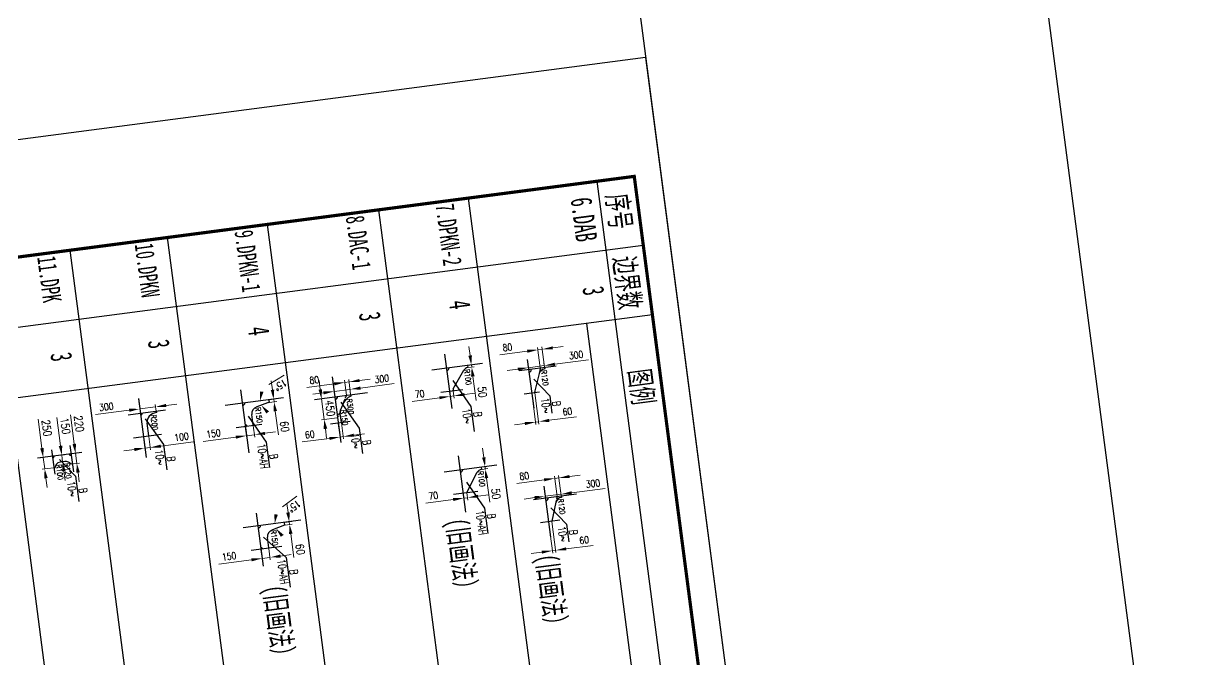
# Model space of a CAD drawing. Header units: millimetres. Extents: x -14906165 to 53546503, y 133836 to 58622790.
# Drawn here: x 43545519 to 45167677, y 30879541 to 31754795 of the extents above; entities that cross this region are included whole.
import ezdxf

# ---------------------------------------------------------------- set-up
doc = ezdxf.new("R2010")
doc.units = ezdxf.units.MM
doc.header["$LTSCALE"] = 100
doc.header["$PDMODE"] = 98
doc.header["$PDSIZE"] = 20
doc.linetypes.add('JNRD_DBPointLine', pattern=[34, 24, -3, 0.5, -3, 0.5, -3])
for name, color, linetype in [('200-CO3', 7, 'Continuous'), ('Text', 7, 'Continuous'), ('标准形式增加', 6, 'Continuous')]:
    doc.layers.add(name, color=color, linetype=linetype)
doc.styles.add('JNRD_E1', font='romans.shx', dxfattribs={"width": 0.8})
doc.styles.add('中文GB2312', font='', dxfattribs={"width": 0.7})
doc.styles.get('中文GB2312').set_extended_font_data('FangSong_GB2312')
doc.dimstyles.new('1-100', dxfattribs={"dimscale": 100, "dimtxt": 1.5, "dimasz": 2, "dimexe": 0.5, "dimexo": 0.1, "dimtad": 1, "dimdec": 0, "dimzin": 1, "dimdsep": 46, "dimtxsty": 'JNRD_E1', "dimcen": 2.5, "dimclrd": 1, "dimclre": 1, "dimclrt": 2, "dimadec": 0, "dimazin": 0, "dimtfac": 1, "dimtdec": 0, "dimtmove": 0, "dimatfit": 3, "dimfxl": 1, "dimtzin": 0, "dimlwd": 13, "dimlwe": 13, "dimarcsym": 0})

# ---------------------------------------------------------------- blocks, each defined once
blk = doc.blocks.new('*D753')
at = {"color": 1, "lineweight": 13}
for p, q in [((-390347, 653569), (-390347, 653769)), ((-389958, 653369), (-390397, 653369)), ((-389958, 653289), (-390397, 653289)), ((-390347, 653369), (-390347, 653289)), ((-390347, 653089), (-390347, 652570))]:
    blk.add_line(p, q, dxfattribs=at)
at = {"color": 1}
for points in [[(-390380, 653569), (-390314, 653569), (-390347, 653369)], [(-390314, 653089), (-390380, 653089), (-390347, 653289)]]:
    blk.add_solid(points, dxfattribs=at)
at = {"layer": 'Defpoints', "color": 0}
for p in [(-390347, 653289), (-389948, 653369), (-389948, 653289)]:
    blk.add_point(p, dxfattribs=at)
at = {"color": 2, "insert": (-390484, 652729), "char_height": 150, "attachment_point": 5, "rotation": 90, "style": 'JNRD_E1'}
blk.add_mtext('80', dxfattribs=at)
blk = doc.blocks.new('*D754')
at = {"color": 1, "lineweight": 13}
for p, q in [((-389994, 653569), (-389994, 654203)), ((-389958, 653369), (-390044, 653369)), ((-389994, 653069), (-389994, 653369)), ((-389958, 653069), (-390044, 653069)), ((-389994, 652869), (-389994, 652669))]:
    blk.add_line(p, q, dxfattribs=at)
at = {"color": 1}
for points in [[(-390027, 653569), (-389960, 653569), (-389994, 653369)], [(-389960, 652869), (-390027, 652869), (-389994, 653069)]]:
    blk.add_solid(points, dxfattribs=at)
at = {"layer": 'Defpoints', "color": 0}
for p in [(-389994, 653369), (-389948, 653369), (-389948, 653069)]:
    blk.add_point(p, dxfattribs=at)
at = {"color": 2, "insert": (-390131, 653986), "char_height": 150, "attachment_point": 5, "rotation": 90, "style": 'JNRD_E1'}
blk.add_mtext('300', dxfattribs=at)
blk = doc.blocks.new('*D755')
at = {"color": 5, "lineweight": 13}
for p, q in [((-388813, 653329), (-388813, 653843)), ((-389438, 653129), (-388763, 653129)), ((-389438, 653069), (-388763, 653069)), ((-388813, 653069), (-388813, 653129)), ((-388813, 652869), (-388813, 652669))]:
    blk.add_line(p, q, dxfattribs=at)
at = {"color": 5}
for points in [[(-388847, 653329), (-388780, 653329), (-388813, 653129)], [(-388780, 652869), (-388847, 652869), (-388813, 653069)]]:
    blk.add_solid(points, dxfattribs=at)
at = {"layer": 'Defpoints', "color": 0}
for p in [(-389448, 653129), (-389448, 653069), (-388813, 653129)]:
    blk.add_point(p, dxfattribs=at)
at = {"color": 5, "insert": (-388951, 653686), "char_height": 150, "attachment_point": 5, "rotation": 90, "style": 'JNRD_E1'}
blk.add_mtext('60', dxfattribs=at)
blk = doc.blocks.new('*D759')
at = {"color": 5, "lineweight": 13}
for p, q in [((-393020, 648258), (-393220, 648258)), ((-392820, 648173), (-392820, 648308)), ((-392820, 648258), (-392760, 648258)), ((-392760, 648173), (-392760, 648308)), ((-392560, 648258), (-392047, 648258))]:
    blk.add_line(p, q, dxfattribs=at)
at = {"color": 5}
for points in [[(-393020, 648225), (-393020, 648291), (-392820, 648258)], [(-392560, 648291), (-392560, 648225), (-392760, 648258)]]:
    blk.add_solid(points, dxfattribs=at)
at = {"layer": 'Defpoints', "color": 0}
for p in [(-392760, 648258), (-392820, 648163), (-392760, 648163)]:
    blk.add_point(p, dxfattribs=at)
at = {"color": 5, "insert": (-392204, 648395), "char_height": 150, "attachment_point": 5, "style": 'JNRD_E1'}
blk.add_mtext('60', dxfattribs=at)
blk = doc.blocks.new('*D760')
at = {"color": 5, "lineweight": 13}
for p, q in [((-392116, 648013), (-392116, 648213)), ((-392310, 647813), (-392066, 647813)), ((-392116, 647813), (-392116, 647663)), ((-392310, 647663), (-392066, 647663)), ((-392116, 647463), (-392116, 646847))]:
    blk.add_line(p, q, dxfattribs=at)
at = {"color": 5}
for points in [[(-392150, 648013), (-392083, 648013), (-392116, 647813)], [(-392083, 647463), (-392150, 647463), (-392116, 647663)]]:
    blk.add_solid(points, dxfattribs=at)
at = {"layer": 'Defpoints', "color": 0}
for p in [(-392320, 647813), (-392320, 647663), (-392116, 647663)]:
    blk.add_point(p, dxfattribs=at)
at = {"color": 5, "insert": (-392254, 647055), "char_height": 150, "attachment_point": 5, "rotation": 90, "style": 'JNRD_E1'}
blk.add_mtext('150', dxfattribs=at)
blk = doc.blocks.new('*D761')
at = {"color": 1, "lineweight": 13}
blk.add_line((-393148, 648201), (-393304, 648512), dxfattribs=at)
for start, end in [(206.6441, 238.322), (316.678, 348.3559), (270, 285)]:
    blk.add_arc((-392820, 648366), 366, start, end, dxfattribs=at)
at = {"color": 1}
for points in [[(-393022, 648022), (-393004, 648086), (-392820, 647999)], [(-392571, 648143), (-392537, 648086), (-392726, 648012)]]:
    blk.add_solid(points, dxfattribs=at)
at = {"layer": 'Defpoints', "color": 0}
for p in [(-392820, 648445), (-392811, 647999), (-392759, 648135), (-392702, 647924), (-392820, 647342)]:
    blk.add_point(p, dxfattribs=at)
at = {"color": 2, "insert": (-393103, 648418), "char_height": 150, "attachment_point": 5, "rotation": 296.6441, "style": 'JNRD_E1'}
blk.add_mtext('15%%d', dxfattribs=at)
blk = doc.blocks.new('*D762')
at = {"color": 5, "lineweight": 13}
for p, q in [((-390363, 648248), (-390563, 648248)), ((-390163, 648164), (-390163, 648298)), ((-390163, 648248), (-390103, 648248)), ((-390103, 648164), (-390103, 648298)), ((-389903, 648248), (-389389, 648248))]:
    blk.add_line(p, q, dxfattribs=at)
at = {"color": 5}
for points in [[(-390363, 648215), (-390363, 648282), (-390163, 648248)], [(-389903, 648282), (-389903, 648215), (-390103, 648248)]]:
    blk.add_solid(points, dxfattribs=at)
at = {"layer": 'Defpoints', "color": 0}
for p in [(-390103, 648248), (-390163, 648154), (-390103, 648154)]:
    blk.add_point(p, dxfattribs=at)
at = {"color": 5, "insert": (-389546, 648386), "char_height": 150, "attachment_point": 5, "style": 'JNRD_E1'}
blk.add_mtext('60', dxfattribs=at)
blk = doc.blocks.new('*D763')
at = {"color": 5, "lineweight": 13}
for p, q in [((-389459, 648004), (-389459, 648204)), ((-389653, 647804), (-389409, 647804)), ((-389459, 647804), (-389459, 647654)), ((-389653, 647654), (-389409, 647654)), ((-389459, 647454), (-389459, 646837))]:
    blk.add_line(p, q, dxfattribs=at)
at = {"color": 5}
for points in [[(-389492, 648004), (-389425, 648004), (-389459, 647804)], [(-389425, 647454), (-389492, 647454), (-389459, 647654)]]:
    blk.add_solid(points, dxfattribs=at)
at = {"layer": 'Defpoints', "color": 0}
for p in [(-389663, 647804), (-389663, 647654), (-389459, 647654)]:
    blk.add_point(p, dxfattribs=at)
at = {"color": 5, "insert": (-389596, 647046), "char_height": 150, "attachment_point": 5, "rotation": 90, "style": 'JNRD_E1'}
blk.add_mtext('150', dxfattribs=at)
blk = doc.blocks.new('*D764')
at = {"color": 1, "lineweight": 13}
blk.add_line((-390503, 648158), (-390692, 648450), dxfattribs=at)
for start, end in [(313.5861, 342.1721), (212.8279, 241.4139), (270, 285)]:
    blk.add_arc((-390163, 648378), 405, start, end, dxfattribs=at)
at = {"color": 1}
for points in [[(-390365, 647990), (-390349, 648054), (-390163, 647973)], [(-389900, 648113), (-389867, 648055), (-390058, 647986)]]:
    blk.add_solid(points, dxfattribs=at)
at = {"layer": 'Defpoints', "color": 0}
for p in [(-390163, 648467), (-390113, 647976), (-390103, 648154), (-390039, 647915), (-390163, 647375)]:
    blk.add_point(p, dxfattribs=at)
at = {"color": 2, "insert": (-390482, 648379), "char_height": 150, "attachment_point": 5, "rotation": 302.8279, "style": 'JNRD_E1'}
blk.add_mtext('15%%d', dxfattribs=at)
blk = doc.blocks.new('*D765')
at = {"color": 5, "lineweight": 13}
for p, q in [((-390992, 652022), (-391192, 652022)), ((-390792, 651960), (-390792, 652072)), ((-390792, 652022), (-390742, 652022)), ((-390742, 651960), (-390742, 652072)), ((-390542, 652022), (-390023, 652022))]:
    blk.add_line(p, q, dxfattribs=at)
at = {"color": 5}
for points in [[(-390992, 651988), (-390992, 652055), (-390792, 652022)], [(-390542, 652055), (-390542, 651988), (-390742, 652022)]]:
    blk.add_solid(points, dxfattribs=at)
at = {"layer": 'Defpoints', "color": 0}
for p in [(-390792, 651950), (-390742, 652022), (-390742, 651950)]:
    blk.add_point(p, dxfattribs=at)
at = {"color": 5, "insert": (-390183, 652159), "char_height": 150, "attachment_point": 5, "style": 'JNRD_E1'}
blk.add_mtext('50', dxfattribs=at)
blk = doc.blocks.new('*D766')
at = {"color": 5, "lineweight": 13}
for p, q in [((-390180, 651820), (-390180, 652020)), ((-390282, 651620), (-390130, 651620)), ((-390282, 651550), (-390130, 651550)), ((-390180, 651620), (-390180, 651550)), ((-390180, 651350), (-390180, 650830))]:
    blk.add_line(p, q, dxfattribs=at)
at = {"color": 5}
for points in [[(-390213, 651820), (-390147, 651820), (-390180, 651620)], [(-390147, 651350), (-390213, 651350), (-390180, 651550)]]:
    blk.add_solid(points, dxfattribs=at)
at = {"layer": 'Defpoints', "color": 0}
for p in [(-390292, 651620), (-390292, 651550), (-390180, 651550)]:
    blk.add_point(p, dxfattribs=at)
at = {"color": 5, "insert": (-390318, 650990), "char_height": 150, "attachment_point": 5, "rotation": 90, "style": 'JNRD_E1'}
blk.add_mtext('70', dxfattribs=at)
blk = doc.blocks.new('*D767')
at = {"color": 5, "lineweight": 13}
for p, q in [((-393199, 652016), (-393399, 652016)), ((-392999, 651954), (-392999, 652066)), ((-392999, 652016), (-392949, 652016)), ((-392949, 651954), (-392949, 652066)), ((-392749, 652016), (-392230, 652016))]:
    blk.add_line(p, q, dxfattribs=at)
at = {"color": 5}
for points in [[(-393199, 651982), (-393199, 652049), (-392999, 652016)], [(-392749, 652049), (-392749, 651982), (-392949, 652016)]]:
    blk.add_solid(points, dxfattribs=at)
at = {"layer": 'Defpoints', "color": 0}
for p in [(-392999, 651944), (-392949, 652016), (-392949, 651944)]:
    blk.add_point(p, dxfattribs=at)
at = {"color": 5, "insert": (-392389, 652153), "char_height": 150, "attachment_point": 5, "style": 'JNRD_E1'}
blk.add_mtext('50', dxfattribs=at)
blk = doc.blocks.new('*D768')
at = {"color": 5, "lineweight": 13}
for p, q in [((-392387, 651814), (-392387, 652014)), ((-392489, 651614), (-392337, 651614)), ((-392489, 651544), (-392337, 651544)), ((-392387, 651614), (-392387, 651544)), ((-392387, 651344), (-392387, 650825))]:
    blk.add_line(p, q, dxfattribs=at)
at = {"color": 5}
for points in [[(-392420, 651814), (-392354, 651814), (-392387, 651614)], [(-392354, 651344), (-392420, 651344), (-392387, 651544)]]:
    blk.add_solid(points, dxfattribs=at)
at = {"layer": 'Defpoints', "color": 0}
for p in [(-392499, 651614), (-392499, 651544), (-392387, 651544)]:
    blk.add_point(p, dxfattribs=at)
at = {"color": 5, "insert": (-392524, 650984), "char_height": 150, "attachment_point": 5, "rotation": 90, "style": 'JNRD_E1'}
blk.add_mtext('70', dxfattribs=at)
blk = doc.blocks.new('*D771')
at = {"color": 5, "lineweight": 13}
for p, q in [((-391828, 649660), (-391828, 649860)), ((-392124, 649460), (-391778, 649460)), ((-392124, 649400), (-391778, 649400)), ((-391828, 649460), (-391828, 649400)), ((-391828, 649200), (-391828, 648686))]:
    blk.add_line(p, q, dxfattribs=at)
at = {"color": 5}
for points in [[(-391861, 649660), (-391794, 649660), (-391828, 649460)], [(-391794, 649200), (-391861, 649200), (-391828, 649400)]]:
    blk.add_solid(points, dxfattribs=at)
at = {"layer": 'Defpoints', "color": 0}
for p in [(-392134, 649460), (-392134, 649400), (-391828, 649400)]:
    blk.add_point(p, dxfattribs=at)
at = {"color": 5, "insert": (-391965, 648843), "char_height": 150, "attachment_point": 5, "rotation": 90, "style": 'JNRD_E1'}
blk.add_mtext('60', dxfattribs=at)
blk = doc.blocks.new('*D772')
at = {"color": 1, "lineweight": 13}
for p, q in [((-392694, 649390), (-392694, 649097)), ((-392244, 649390), (-392244, 649097)), ((-392894, 649147), (-393094, 649147)), ((-392694, 649147), (-392244, 649147)), ((-392044, 649147), (-391844, 649147))]:
    blk.add_line(p, q, dxfattribs=at)
at = {"color": 1}
for points in [[(-392894, 649114), (-392894, 649181), (-392694, 649147)], [(-392044, 649181), (-392044, 649114), (-392244, 649147)]]:
    blk.add_solid(points, dxfattribs=at)
at = {"layer": 'Defpoints', "color": 0}
for p in [(-392694, 649400), (-392244, 649400), (-392244, 649147)]:
    blk.add_point(p, dxfattribs=at)
at = {"color": 2, "insert": (-392469, 649285), "char_height": 150, "attachment_point": 5, "style": 'JNRD_E1'}
blk.add_mtext('450', dxfattribs=at)
blk = doc.blocks.new('*D773')
at = {"color": 1, "lineweight": 13}
for p, q in [((-392977, 649900), (-392977, 650100)), ((-392704, 649700), (-393027, 649700)), ((-392704, 649620), (-393027, 649620)), ((-392977, 649700), (-392977, 649620)), ((-392977, 649420), (-392977, 648901))]:
    blk.add_line(p, q, dxfattribs=at)
at = {"color": 1}
for points in [[(-393010, 649900), (-392943, 649900), (-392977, 649700)], [(-392943, 649420), (-393010, 649420), (-392977, 649620)]]:
    blk.add_solid(points, dxfattribs=at)
at = {"layer": 'Defpoints', "color": 0}
for p in [(-392977, 649620), (-392694, 649700), (-392694, 649620)]:
    blk.add_point(p, dxfattribs=at)
at = {"color": 2, "insert": (-393114, 649060), "char_height": 150, "attachment_point": 5, "rotation": 90, "style": 'JNRD_E1'}
blk.add_mtext('80', dxfattribs=at)
blk = doc.blocks.new('*D774')
at = {"color": 1, "lineweight": 13}
for p, q in [((-392815, 649900), (-392815, 650534)), ((-392704, 649700), (-392865, 649700)), ((-392815, 649400), (-392815, 649700)), ((-392704, 649400), (-392865, 649400)), ((-392815, 649200), (-392815, 649000))]:
    blk.add_line(p, q, dxfattribs=at)
at = {"color": 1}
for points in [[(-392848, 649900), (-392781, 649900), (-392815, 649700)], [(-392781, 649200), (-392848, 649200), (-392815, 649400)]]:
    blk.add_solid(points, dxfattribs=at)
at = {"layer": 'Defpoints', "color": 0}
for p in [(-392815, 649700), (-392694, 649700), (-392694, 649400)]:
    blk.add_point(p, dxfattribs=at)
at = {"color": 2, "insert": (-392952, 650317), "char_height": 150, "attachment_point": 5, "rotation": 90, "style": 'JNRD_E1'}
blk.add_mtext('300', dxfattribs=at)
blk = doc.blocks.new('*D779')
at = {"color": 1, "lineweight": 13}
for p, q in [((-392986, 646245), (-392986, 646445)), ((-392895, 646045), (-393036, 646045)), ((-392986, 646045), (-392986, 645745)), ((-393203, 645745), (-392936, 645745)), ((-392986, 645545), (-392986, 644911))]:
    blk.add_line(p, q, dxfattribs=at)
at = {"color": 1}
for points in [[(-393019, 646245), (-392952, 646245), (-392986, 646045)], [(-392952, 645545), (-393019, 645545), (-392986, 645745)]]:
    blk.add_solid(points, dxfattribs=at)
at = {"layer": 'Defpoints', "color": 0}
for p in [(-392885, 646045), (-393213, 645745), (-392986, 645745)]:
    blk.add_point(p, dxfattribs=at)
at = {"color": 2, "insert": (-393123, 645128), "char_height": 150, "attachment_point": 5, "rotation": 90, "style": 'JNRD_E1'}
blk.add_mtext('300', dxfattribs=at)
blk = doc.blocks.new('*D780')
at = {"color": 5, "lineweight": 13}
for p, q in [((-392134, 646045), (-392134, 646661)), ((-392375, 645845), (-392084, 645845)), ((-392134, 645745), (-392134, 645845)), ((-392375, 645745), (-392084, 645745)), ((-392134, 645545), (-392134, 645345))]:
    blk.add_line(p, q, dxfattribs=at)
at = {"color": 5}
for points in [[(-392167, 646045), (-392101, 646045), (-392134, 645845)], [(-392101, 645545), (-392167, 645545), (-392134, 645745)]]:
    blk.add_solid(points, dxfattribs=at)
at = {"layer": 'Defpoints', "color": 0}
for p in [(-392385, 645845), (-392134, 645845), (-392385, 645745)]:
    blk.add_point(p, dxfattribs=at)
at = {"color": 5, "insert": (-392272, 646453), "char_height": 150, "attachment_point": 5, "rotation": 90, "style": 'JNRD_E1'}
blk.add_mtext('100', dxfattribs=at)
blk = doc.blocks.new('*D656')
at = {"color": 1, "lineweight": 13}
for p, q in [((-392421, 644442), (-393054, 644442)), ((-392221, 644367), (-392221, 644492)), ((-392001, 644442), (-392221, 644442)), ((-392001, 644367), (-392001, 644492)), ((-391801, 644442), (-391601, 644442))]:
    blk.add_line(p, q, dxfattribs=at)
at = {"color": 1}
for points in [[(-392421, 644409), (-392421, 644476), (-392221, 644442)], [(-391801, 644476), (-391801, 644409), (-392001, 644442)]]:
    blk.add_solid(points, dxfattribs=at)
at = {"layer": 'Defpoints', "color": 0}
for p in [(-392221, 644442), (-392221, 644357), (-392001, 644357)]:
    blk.add_point(p, dxfattribs=at)
at = {"color": 2, "insert": (-392838, 644580), "char_height": 150, "attachment_point": 5, "style": 'JNRD_E1'}
blk.add_mtext('220', dxfattribs=at)
blk = doc.blocks.new('*D657')
at = {"color": 1, "lineweight": 13}
for p, q in [((-392221, 643997), (-392221, 643781)), ((-391971, 643997), (-391971, 643781)), ((-392421, 643831), (-393054, 643831)), ((-391971, 643831), (-392221, 643831)), ((-391771, 643831), (-391571, 643831))]:
    blk.add_line(p, q, dxfattribs=at)
at = {"color": 1}
for points in [[(-392421, 643798), (-392421, 643865), (-392221, 643831)], [(-391771, 643865), (-391771, 643798), (-391971, 643831)]]:
    blk.add_solid(points, dxfattribs=at)
at = {"layer": 'Defpoints', "color": 0}
for p in [(-392221, 644007), (-391971, 644007), (-392221, 643831)]:
    blk.add_point(p, dxfattribs=at)
at = {"color": 2, "insert": (-392838, 643969), "char_height": 150, "attachment_point": 5, "style": 'JNRD_E1'}
blk.add_mtext('250', dxfattribs=at)
blk = doc.blocks.new('*D658')
at = {"color": 1, "lineweight": 13}
for p, q in [((-392221, 644152), (-392221, 644232)), ((-392071, 644192), (-392071, 644232)), ((-392421, 644182), (-393037, 644182)), ((-392071, 644182), (-392221, 644182)), ((-391871, 644182), (-391671, 644182))]:
    blk.add_line(p, q, dxfattribs=at)
at = {"color": 1}
for points in [[(-392421, 644149), (-392421, 644216), (-392221, 644182)], [(-391871, 644216), (-391871, 644149), (-392071, 644182)]]:
    blk.add_solid(points, dxfattribs=at)
at = {"layer": 'Defpoints', "color": 0}
for p in [(-392221, 644182), (-392221, 644142), (-392071, 644182)]:
    blk.add_point(p, dxfattribs=at)
at = {"color": 2, "insert": (-392829, 644320), "char_height": 150, "attachment_point": 5, "style": 'JNRD_E1'}
blk.add_mtext('150', dxfattribs=at)
blk = doc.blocks.new('*D783')
at = {"color": 1, "lineweight": 13}
for p, q in [((-393133, 653569), (-393133, 653769)), ((-392744, 653369), (-393183, 653369)), ((-392744, 653289), (-393183, 653289)), ((-393133, 653369), (-393133, 653289)), ((-393133, 653089), (-393133, 652570))]:
    blk.add_line(p, q, dxfattribs=at)
at = {"color": 1}
for points in [[(-393166, 653569), (-393100, 653569), (-393133, 653369)], [(-393100, 653089), (-393166, 653089), (-393133, 653289)]]:
    blk.add_solid(points, dxfattribs=at)
at = {"layer": 'Defpoints', "color": 0}
for p in [(-393133, 653289), (-392734, 653369), (-392734, 653289)]:
    blk.add_point(p, dxfattribs=at)
at = {"color": 2, "insert": (-393271, 652729), "char_height": 150, "attachment_point": 5, "rotation": 90, "style": 'JNRD_E1'}
blk.add_mtext('80', dxfattribs=at)
blk = doc.blocks.new('*D784')
at = {"color": 1, "lineweight": 13}
for p, q in [((-392780, 653569), (-392780, 654203)), ((-392744, 653369), (-392830, 653369)), ((-392780, 653069), (-392780, 653369)), ((-392744, 653069), (-392830, 653069)), ((-392780, 652869), (-392780, 652669))]:
    blk.add_line(p, q, dxfattribs=at)
at = {"color": 1}
for points in [[(-392813, 653569), (-392747, 653569), (-392780, 653369)], [(-392747, 652869), (-392813, 652869), (-392780, 653069)]]:
    blk.add_solid(points, dxfattribs=at)
at = {"layer": 'Defpoints', "color": 0}
for p in [(-392780, 653369), (-392734, 653369), (-392734, 653069)]:
    blk.add_point(p, dxfattribs=at)
at = {"color": 2, "insert": (-392917, 653986), "char_height": 150, "attachment_point": 5, "rotation": 90, "style": 'JNRD_E1'}
blk.add_mtext('300', dxfattribs=at)
blk = doc.blocks.new('*D785')
at = {"color": 5, "lineweight": 13}
for p, q in [((-391600, 653329), (-391600, 653843)), ((-392224, 653129), (-391550, 653129)), ((-392224, 653069), (-391550, 653069)), ((-391600, 653069), (-391600, 653129)), ((-391600, 652869), (-391600, 652669))]:
    blk.add_line(p, q, dxfattribs=at)
at = {"color": 5}
for points in [[(-391633, 653329), (-391566, 653329), (-391600, 653129)], [(-391566, 652869), (-391633, 652869), (-391600, 653069)]]:
    blk.add_solid(points, dxfattribs=at)
at = {"layer": 'Defpoints', "color": 0}
for p in [(-392234, 653129), (-392234, 653069), (-391600, 653129)]:
    blk.add_point(p, dxfattribs=at)
at = {"color": 5, "insert": (-391737, 653686), "char_height": 150, "attachment_point": 5, "rotation": 90, "style": 'JNRD_E1'}
blk.add_mtext('60', dxfattribs=at)
blk = doc.blocks.new('绘图要素标准库V1.0 - 0416')
for p, q in [((-399059.9, 656002.9), (-378059.9, 656002.9)), ((-399059.9, 656002.9), (-399059.9, 626302.9)), ((-378559.9, 655502.9), (-396559.9, 655502.9)), ((-396559.9, 655502.9), (-396559.9, 626802.9)), ((-395059.9, 655502.9), (-395059.9, 626802.9)), ((-393559.9, 655502.9), (-393559.9, 626802.9)), ((-378559.9, 654802.9), (-396559.9, 654802.9)), ((-378559.9, 654802.9), (-396559.9, 654802.9)), ((-393559.9, 654256.2), (-378559.9, 654256.2)), ((-392734.5, 653588.3), (-392734.5, 652892.6)), ((-389948.2, 653655), (-389948.2, 652843.4)), ((-392734.5, 653369.1), (-392709.5, 653369.1)), ((-389948.2, 653369.1), (-389923.2, 653369.1)), ((-389448.2, 652918.9), (-389448.2, 653285.1)), ((-392957.3, 653069.1), (-391901.5, 653069.1)), ((-392627.7, 653253.3), (-392265.4, 653131.7)), ((-392234.5, 653129.1), (-392249.5, 653129.1)), ((-392234.5, 652928.5), (-392234.5, 653216.5)), ((-390209.6, 653069.1), (-389109.5, 653069.1)), ((-389839.8, 653254.4), (-389448.2, 653129.1)), ((-396559.9, 652363), (-378559.9, 652363)), ((-392999, 652227.2), (-392999, 651266.2)), ((-390792.2, 652245.7), (-390792.2, 651249.9)), ((-392999, 651943.8), (-392949, 651943.8)), ((-390792.2, 651949.7), (-390742.2, 651949.7)), ((-392541.5, 651622.1), (-392903.9, 651860.3)), ((-392499, 651381.1), (-392499, 651796.7)), ((-390292.2, 651619.7), (-390694.2, 651864.2)), ((-390292.2, 651370.6), (-390292.2, 651825.8)), ((-393300.4, 651543.8), (-392122.4, 651543.8)), ((-392499, 651613.8), (-392514, 651613.8)), ((-391096.7, 651549.7), (-389878.2, 651549.7)), ((-396559.9, 650664.2), (-378559.9, 650664.2)), ((-392694, 650017.3), (-392694, 649015.7)), ((-392694, 649700.1), (-392669, 649700.1)), ((-392397.9, 649475.3), (-392519.5, 649534.7)), ((-392134, 649256.3), (-392134, 649628.5)), ((-393131.4, 649400.1), (-391711.2, 649400.1)), ((-392134, 649460.1), (-392332, 649460.1)), ((-396559.9, 648561.9), (-378559.9, 648561.9)), ((-392820.5, 648445.3), (-392820.5, 647342.1)), ((-390163.1, 648467.5), (-390163.1, 647374.7)), ((-392820.5, 648163.3), (-392760.5, 648163.3)), ((-392760.5, 648163.3), (-392760.5, 648148.3)), ((-392758.7, 648135.2), (-392702.3, 647924.5)), ((-392320.5, 647494.4), (-392320.5, 647977.9)), ((-390163.1, 648153.8), (-390103.1, 648153.8)), ((-390103.1, 648153.8), (-390039.1, 647914.9)), ((-389663.1, 647469), (-389663.1, 648048.4)), ((-392320.5, 647813.3), (-392557.4, 647813.3)), ((-389663.1, 647803.8), (-389894.2, 647803.8)), ((-393107.8, 647663.3), (-391745.2, 647663.3)), ((-390442.8, 647653.8), (-389288.1, 647653.8)), ((-396559.9, 646674.4), (-378559.9, 646674.4)), ((-392884.6, 646219.7), (-392884.6, 645513.3)), ((-392884.6, 646045), (-392859.6, 646045)), ((-392384.6, 645556.1), (-392384.6, 646089.7)), ((-392384.6, 645845), (-392659.6, 645845)), ((-393213.2, 645745), (-391933, 645745)), ((-396559.9, 644831.5), (-378559.9, 644831.5)), ((-392220.9, 644563.5), (-392220.9, 643721)), ((-392402.2, 644357.3), (-391831.3, 644357.3)), ((-392070.9, 644223.2), (-392070.9, 644132.3)), ((-392000.9, 644357.3), (-392000.9, 644332.3)), ((-392362.9, 644007.3), (-391835.5, 644007.3)), ((-391970.9, 644007.3), (-391970.9, 644032.3)), ((-396559.9, 643346.5), (-378559.9, 643346.5))]:
    blk.add_line(p, q)
at = {"color": 6}
blk.add_lwpolyline([(-431789.7, 663589.5), (-373332.1, 663589.5), (-373332.1, 624145.9), (-431789.7, 624145.9)], close=True, dxfattribs=at)
at = {"const_width": 60}
blk.add_lwpolyline([(-396559.9, 655502.9), (-378559.9, 655502.9), (-378559.9, 626802.9), (-396559.9, 626802.9)], close=True, dxfattribs=at)
for points in [[(-392518.5, 653143), (-392122.5, 653397), (-391744.5, 653397)], [(-389732.2, 653143), (-389336.2, 653397), (-388958.3, 653397)], [(-392717.3, 651633.5), (-392116.4, 651907.4), (-391568.1, 651907.4)], [(-390510.5, 651639.3), (-389909.7, 651913.2), (-389361.3, 651913.2)], [(-392565.6, 649501.6), (-391964.8, 649775.5), (-391416.4, 649775.5)], [(-392526.8, 647739.3), (-391926, 648013.3), (-391377.6, 648013.3)], [(-389905.6, 647735.3), (-389408.8, 648103.8), (-388772.6, 648103.8)], [(-392760.7, 645823.4), (-392159.9, 646097.4), (-391611.5, 646097.4)], [(-392128.3, 644132.3), (-391732.3, 644386.3), (-391180, 644386.3)]]:
    blk.add_lwpolyline(points)
for centre, radius, start, end in [((-392589.5, 653367), 120, 179.01025, 251.45104), ((-389803.2, 653368.7), 120, 179.80639, 252.25533), ((-392734.5, 653069.1), 50, 0, 90), ((-392249.5, 653179.1), 50, 251.45104, 270), ((-389948.2, 653069.1), 50, 0, 90), ((-392849, 651943.8), 100, 180, 236.68634), ((-390642.2, 651949.7), 100, 180, 238.68299), ((-392999, 651543.8), 50, 0, 90), ((-392514, 651663.8), 50, 236.68634, 270), ((-390792.2, 651549.7), 50, 0, 90), ((-392387.7, 649804.2), 300, 200.31811, 243.9465), ((-392694, 649400.1), 50, 0, 90), ((-392332, 649610.1), 150, 243.9465, 270), ((-392710.5, 648148.3), 50, 180, 195.21804), ((-392557.4, 647963.3), 150, 195, 270), ((-389894.2, 647953.8), 150, 195, 270), ((-392820.5, 647663.3), 50, 0, 90), ((-392320.5, 647663.3), 35, 90, 180), ((-390163.1, 647653.8), 50, 0, 90), ((-389663.1, 647653.8), 35, 90, 180), ((-392659.6, 646045), 200, 180, 270), ((-392884.6, 645745), 35, 0, 90), ((-392220.9, 644357.3), 35, 270, 0), ((-391950.9, 644223.2), 120, 114.62432, 180), ((-392220.9, 644007.3), 35, 0, 90), ((-391970.9, 644132.3), 100, 180, 270)]:
    blk.add_arc(centre, radius, start, end)
blk.add_point((-396559.9, 655502.9))
at = {"layer": '200-CO3', "color": 251, "linetype": 'JNRD_DBPointLine', "ltscale": 0.02}
for p, q in [((-392734.5, 653289.1), (-392627.7, 653253.3)), ((-389948.2, 653289.1), (-389839.8, 653254.4)), ((-392519.5, 649534.7), (-392694, 649620.1)), ((-392244, 649400.1), (-392397.9, 649475.3))]:
    blk.add_line(p, q, dxfattribs=at)
at = {"layer": '标准形式增加'}
blk.add_xline((-506039.8, 656002.9), (1, 0), dxfattribs=at)
at = {"style": '中文GB2312', "width": 0.7}
for s, height, p in [('序号', 400, (-396236, 654937)), ('边界数', 400, (-394885.6, 654917.2)), ('图例', 400, (-392439.8, 654927.6)), ('6.DAB', 400, (-396257.7, 654264.3)), ('3', 400, (-394329.8, 654269.1)), ('(旧画法）', 400, (-388751.5, 652756.1)), ('7.DPKN-2', 350, (-396500.6, 651739.4)), ('4', 400, (-394408, 651749.9)), ('(旧画法）', 400, (-389767.6, 651175.1)), ('8.DAC-1', 350, (-396500.6, 650040.6)), ('3', 400, (-394408, 650051.1)), ('9.DPKN-1', 350, (-396500.6, 647938.2)), ('4', 400, (-394408, 647948.8)), ('(旧画法）', 400, (-388852.2, 647614.1)), ('3', 400, (-394408, 646061.3)), ('10.DPKN', 350, (-396500.6, 646050.8)), ('11.DPK', 350, (-396500.6, 644207.8)), ('3', 400, (-394408, 644218.4))]:
    blk.add_text(s, height=height, dxfattribs=at).set_placement(p)
at = {"layer": 'Text', "color": 0, "linetype": 'Continuous', "style": 'JNRD_E1', "width": 0.8}
for s, height, p in [('B', 150, (-391988.2, 653429.5)), ('B', 150, (-389201.9, 653429.5)), ('R120', 100, (-392686.5, 653298.1)), ('10~', 150, (-392089, 653225.8)), ('R120', 100, (-389900.2, 653298.1)), ('10~', 150, (-389302.7, 653225.8)), ('R100', 100, (-392918.7, 651869.7)), ('B', 150, (-391982.1, 651939.9)), ('R100', 100, (-390712, 651875.5)), ('B', 150, (-389775.4, 651945.7)), ('10~', 150, (-392082.9, 651736.3)), ('10~AH', 150, (-389876.1, 651742.1)), ('B', 150, (-391692.5, 649808)), ('10~', 150, (-391864.9, 649604.4)), ('R300', 100, (-392618.2, 649612.2)), ('R150', 100, (-392397.9, 649475.3)), ('B', 150, (-391653.7, 648045.8)), ('B', 150, (-389136.5, 648136.3)), ('R150', 100, (-392692.3, 647892.6)), ('10~AH', 150, (-391901.8, 647843.5)), ('R150', 100, (-390034.9, 647883.1)), ('10~AH', 150, (-389384.6, 647934)), ('B', 150, (-391887.6, 646129.9)), ('R200', 100, (-392826.5, 645932.8)), ('10~', 150, (-392060, 645926.2)), ('B', 150, (-391460, 644418.8)), ('R120', 100, (-392038.3, 644207.3)), ('10~', 150, (-391632.4, 644215.1)), ('R100', 100, (-392032.4, 644053.4))]:
    blk.add_text(s, height=height, dxfattribs=at).set_placement(p)
for base, p1, p2, picture, middle in [((-392780, 653369.1), (-392734.5, 653069.1), (-392734.5, 653369.1), '*D784', (-392917.5, 653985.9)), ((-389993.7, 653369.1), (-389948.2, 653069.1), (-389948.2, 653369.1), '*D754', (-390131.2, 653985.9)), ((-393133.2, 653289.1), (-392734.5, 653369.1), (-392734.5, 653289.1), '*D783', (-393270.7, 652729.4)), ((-390346.9, 653289.1), (-389948.2, 653369.1), (-389948.2, 653289.1), '*D753', (-390484.4, 652729.4)), ((-392814.6, 649700.1), (-392694, 649400.1), (-392694, 649700.1), '*D774', (-392952.1, 650316.8)), ((-392976.6, 649620.1), (-392694, 649700.1), (-392694, 649620.1), '*D773', (-393114.1, 649060.4)), ((-392985.6, 645745), (-392884.6, 646045), (-393213.2, 645745), '*D779', (-393123.1, 645128.2))]:
    dim = blk.add_linear_dim(base=base, p1=p1, p2=p2, angle=90, dimstyle='1-100')
    dim.commit()
    dim.dimension.update_dxf_attribs({"geometry": picture, "text_midpoint": middle})
for base, p1, p2, picture, middle in [((-391599.7, 653129.1), (-392234.5, 653069.1), (-392234.5, 653129.1), '*D785', (-391737.2, 653685.9)), ((-388813.4, 653129.1), (-389448.2, 653069.1), (-389448.2, 653129.1), '*D755', (-388950.9, 653685.9)), ((-392386.9, 651543.8), (-392499, 651613.8), (-392499, 651543.8), '*D768', (-392524.4, 650984.2)), ((-390180.1, 651549.7), (-390292.2, 651619.7), (-390292.2, 651549.7), '*D766', (-390317.6, 650990)), ((-391827.6, 649400.1), (-392134, 649460.1), (-392134, 649400.1), '*D771', (-391965.1, 648843.3)), ((-392116.2, 647663.3), (-392320.5, 647813.3), (-392320.5, 647663.3), '*D760', (-392253.7, 647055.1)), ((-389458.8, 647653.8), (-389663.1, 647803.8), (-389663.1, 647653.8), '*D763', (-389596.3, 647045.5)), ((-392134.1, 645845), (-392384.6, 645745), (-392384.6, 645845), '*D780', (-392271.6, 646453.2))]:
    dim = blk.add_linear_dim(base=base, p1=p1, p2=p2, angle=90, dimstyle='1-100', override={"dimclrd": 5, "dimclre": 5, "dimclrt": 5})
    dim.commit()
    dim.dimension.update_dxf_attribs({"geometry": picture, "text_midpoint": middle})
for base, p1, p2, picture, middle in [((-392949, 652015.8), (-392999, 651943.8), (-392949, 651943.8), '*D767', (-392389.4, 652153.3)), ((-390742.2, 652021.6), (-390792.2, 651949.7), (-390742.2, 651949.7), '*D765', (-390182.6, 652159.1)), ((-392760.5, 648257.9), (-392820.5, 648163.3), (-392760.5, 648163.3), '*D759', (-392203.7, 648395.4)), ((-390103.1, 648248.4), (-390163.1, 648153.8), (-390103.1, 648153.8), '*D762', (-389546.3, 648385.9))]:
    dim = blk.add_linear_dim(base=base, p1=p1, p2=p2, dimstyle='1-100', override={"dimclrd": 5, "dimclre": 5, "dimclrt": 5})
    dim.commit()
    dim.dimension.update_dxf_attribs({"geometry": picture, "text_midpoint": middle})
for base, p1, p2, picture, middle in [((-392244, 649147.4), (-392694, 649400.1), (-392244, 649400.1), '*D772', (-392469, 649284.9)), ((-392220.9, 644442.4), (-392000.9, 644357.3), (-392220.9, 644357.3), '*D656', (-392837.7, 644579.9)), ((-392220.9, 644182.3), (-392070.9, 644182.3), (-392220.9, 644142.3), '*D658', (-392829.1, 644319.8)), ((-392220.9, 643831.3), (-391970.9, 644007.3), (-392220.9, 644007.3), '*D657', (-392837.7, 643968.8))]:
    dim = blk.add_linear_dim(base=base, p1=p1, p2=p2, dimstyle='1-100')
    dim.commit()
    dim.dimension.update_dxf_attribs({"geometry": picture, "text_midpoint": middle})
for base, line1, line2, picture, middle in [((-392810.8, 647999.4), ((-392758.7, 648135.2), (-392702.3, 647924.5)), ((-392820.5, 648445.3), (-392820.5, 647342.1)), '*D761', (-393103.1, 648418.4)), ((-390113.1, 647975.7), ((-390103.1, 648153.8), (-390039.1, 647914.9)), ((-390163.1, 648467.5), (-390163.1, 647374.7)), '*D764', (-390482.2, 648378.8))]:
    dim = blk.add_angular_dim_2l(base=base, line1=line1, line2=line2, dimstyle='1-100')
    dim.commit()
    dim.dimension.update_dxf_attribs({"geometry": picture, "text_midpoint": middle})

msp = doc.modelspace()

# ---------------------------------------------------------------- block references
at = {"lineweight": 5, "xscale": 64.06802830554443, "yscale": 73.4024339265743, "zscale": 64.06802830554443, "rotation": 277.4624694947158}
msp.add_blockref('绘图要素标准库V1.0 - 0416', (-22373, 103764), dxfattribs=at)

doc.saveas('drawing.dxf')
